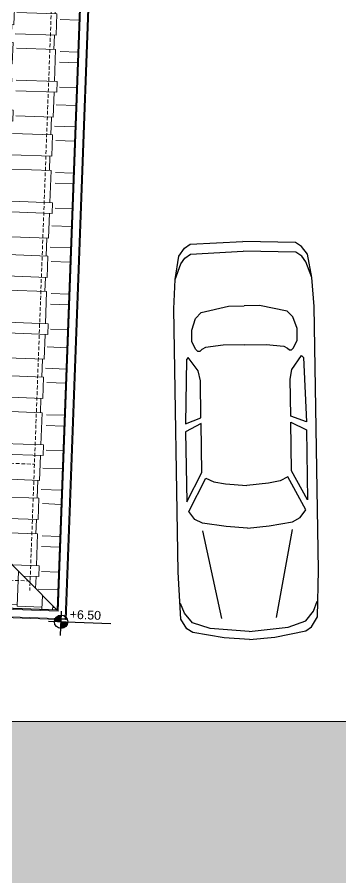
# Model space of a CAD drawing. Header units: centimetres. Extents: x 63871 to 181827, y -95930 to 42199.
# Drawn here: x 172996 to 173342, y 27340 to 28260 of the extents above; entities that cross this region are included whole.
import ezdxf

# ---------------------------------------------------------------- set-up
doc = ezdxf.new("R2010")
doc.units = ezdxf.units.CM
doc.linetypes.add('11-021_500-SatisOfisi_220512$0${ Diamond }', pattern=[12, 4, -2, 2, 2, -2])
for name, color, linetype, lineweight in [('A-WALL', 12, 'Continuous', 50), ('ARA SINIRLAR', 225, 'Continuous', 15), ('ARM_Pen_No__252', 8, 'Continuous', 18), ('İz DÜŞÜMÜ', 7, '11-021_500-SatisOfisi_220512$0${ Diamond }', 18), ('OLUK', 222, 'Continuous', 15), ('Çatı', 144, 'Continuous', 30)]:
    doc.layers.add(name, color=color, linetype=linetype, lineweight=lineweight)
for name, color, linetype in [('Bitirme - Duvar', 7, 'Continuous'), ('furn', 7, 'Continuous'), ('KOT', 171, 'Continuous')]:
    doc.layers.add(name, color=color, linetype=linetype)
doc.styles.add('Arial_1', font='Arial.ttf', dxfattribs={"height": 300})
doc.styles.add('MtXpl_Arial_Narrow_1', font='')
doc.styles.add('OLUŞTURULMUŞ_STİL_1', font='Arial.ttf')
doc.styles.get('MtXpl_Arial_Narrow_1').set_extended_font_data('Arial Narrow')

# ---------------------------------------------------------------- blocks, each defined once
blk = doc.blocks.new('02PCAR03')
at = {"color": 0, "linetype": 'ByBlock'}
for p, q in [((-170, 36), (-185, 35)), ((-35, 36), (-170, 36)), ((-11, 35), (-35, 36)), ((-197, 33), (-201, 30)), ((-185, 35), (-197, 33)), ((-193, 32), (-196, 30)), ((-185, 35), (-193, 32)), ((-144, 30), (-111, 31)), ((-111, 31), (-114, 23)), ((-111, 23), (-107, 31)), ((-107, 31), (-71, 31)), ((-71, 31), (-86, 23)), ((-14, 33), (-19, 35)), ((-9, 29), (-14, 33)), ((-6, 32), (-11, 35)), ((-4, 29), (-6, 32)), ((-203, 27), (-204, 0)), ((-201, 30), (-203, 27)), ((-198, 27), (-199, 0)), ((-196, 30), (-198, 27)), ((-159, 27), (-165, 25)), ((-153, 27), (-159, 27)), ((-149, 25), (-153, 27)), ((-145, 29), (-144, 30)), ((-138, 24), (-145, 29)), ((-66, 30), (-83, 21)), ((-62, 27), (-66, 30)), ((-60, 23), (-62, 27)), ((-6, 20), (-9, 29)), ((-1, 13), (-4, 29)), ((-165, 25), (-168, 22)), ((-148, 24), (-149, 25)), ((-149, 22), (-148, 23)), ((-148, 23), (-148, 24)), ((-133, 23), (-138, 24)), ((-114, 23), (-133, 23)), ((-86, 23), (-111, 23)), ((-58, 11), (-60, 23)), ((-11, 14), (-56, 23)), ((-168, 22), (-171, 8)), ((-151, 11), (-150, 20)), ((-150, 20), (-149, 22)), ((-83, 21), (-81, 17)), ((-4, 0), (-6, 20)), ((-81, 17), (-80, 11)), ((-151, 0), (-151, 11)), ((-80, 11), (-79, 0)), ((-57, 0), (-58, 11)), ((0, 0), (-1, 13)), ((-171, 8), (-171, 0)), ((-203, -27), (-204, 0)), ((-198, -27), (-199, 0)), ((-171, -8), (-171, 0)), ((-151, 0), (-151, -11)), ((-80, -11), (-79, 0)), ((-57, 0), (-58, -11)), ((-4, 0), (-6, -20)), ((0, 0), (-1, -13)), ((-168, -22), (-171, -8)), ((-151, -11), (-150, -20)), ((-81, -17), (-80, -11)), ((-58, -11), (-60, -23)), ((-1, -13), (-4, -29)), ((-83, -21), (-81, -17)), ((-11, -14), (-56, -23)), ((-165, -25), (-168, -22)), ((-150, -20), (-149, -22)), ((-149, -22), (-148, -23)), ((-66, -30), (-83, -21)), ((-6, -20), (-9, -29)), ((-159, -27), (-165, -25)), ((-149, -25), (-153, -27)), ((-148, -24), (-149, -25)), ((-148, -23), (-148, -24)), ((-138, -24), (-145, -29)), ((-133, -23), (-138, -24)), ((-114, -23), (-133, -23)), ((-111, -31), (-114, -23)), ((-86, -23), (-111, -23)), ((-111, -23), (-107, -31)), ((-71, -31), (-86, -23)), ((-60, -23), (-62, -27)), ((-201, -30), (-203, -27)), ((-197, -33), (-201, -30)), ((-196, -30), (-198, -27)), ((-193, -32), (-196, -30)), ((-153, -27), (-159, -27)), ((-145, -29), (-144, -30)), ((-144, -30), (-111, -31)), ((-62, -27), (-66, -30)), ((-9, -29), (-14, -33)), ((-4, -29), (-6, -32)), ((-185, -35), (-197, -33)), ((-185, -35), (-193, -32)), ((-170, -36), (-185, -35)), ((-107, -31), (-71, -31)), ((-11, -35), (-35, -36)), ((-14, -33), (-19, -35)), ((-6, -32), (-11, -35)), ((-35, -36), (-170, -36))]:
    blk.add_line(p, q, dxfattribs=at)
blk = doc.blocks.new('HRD')
at = {"layer": 'A-WALL', "lineweight": 53}
blk.add_line((154389.63, 35927.48), (154389.63, 35692.48), dxfattribs=at)
at = {"layer": 'Bitirme - Duvar', "color": 161, "linetype": 'Continuous', "lineweight": 25}
blk.add_line((154427.13, 35617.48), (154369.63, 35617.48), dxfattribs=at)
blk.add_circle((154437.36, 35617.48), 10.23, dxfattribs=at)
at = {"layer": 'İz DÜŞÜMÜ'}
blk.add_lwpolyline([(153819.63, 36347.48), (154419.63, 36347.49), (154419.63, 35292.49), (154159.63, 35292.49), (154159.63, 35357.48), (153819.63, 35357.48), (153819.63, 36347.48)], dxfattribs=at)
at = {"style": 'MtXpl_Arial_Narrow_1'}
blk.add_text('I.KAT İZ DÜŞÜMÜ', height=8.316, rotation=359.95698, dxfattribs=at).set_placement((154335.01, 35297.43))
at = {"layer": 'Bitirme - Duvar', "linetype": 'Continuous', "char_height": 10, "attachment_point": 7, "style": 'OLUŞTURULMUŞ_STİL_1'}
for s, insert, rotation in [('\\A1;150', (154394.56, 35623.32), 0), ('\\A1;P', (154443.49, 35615.16), 90)]:
    blk.add_mtext(s, dxfattribs=dict(at, insert=insert, rotation=rotation))
at = {"layer": 'Bitirme - Duvar', "linetype": 'Continuous', "insert": (154394.56, 35603.32), "char_height": 10, "width": 22.2306, "attachment_point": 7, "rotation": 0, "style": 'OLUŞTURULMUŞ_STİL_1'}
blk.add_mtext('\\A1;120', dxfattribs=at)
blk = doc.blocks.new('çatı planı')
blk.add_wipeout([(-680, -1060), (-680, 0), (0, 0), (0, -1125), (-340, -1125), (-340, -1060)]).dxf.layer = 'OLUK'
at = {"layer": 'KOT'}
h = blk.add_hatch(color=256, dxfattribs=at)
h.dxf.hatch_style = 1
h.paths.add_polyline_path([(-5.27, -1120.61, 0.402561), (-12.43, -1127.49), (-5.27, -1127.49)])
h = blk.add_hatch(color=256, dxfattribs=at)
h.dxf.hatch_style = 1
h.paths.add_polyline_path([(1.9, -1127.35, 0.009987), (1.89, -1127.07), (-5.27, -1127.07), (-5.27, -1134.52, 0.414214)])
at = {"layer": 'Çatı', "lineweight": 15}
h = blk.add_hatch(dxfattribs=at)
h.set_pattern_fill('AR-RSHKE', color=251, scale=0.15, angle=90)
h.set_pattern_definition([(90, (-196861.627, -36377.483), (-45.72, 97.155), [22.86, -19.05, 26.67, -11.43, 34.29, -15.24]), (90, (-196863.53, -36354.623), (-45.72, 97.155), [19.05, -72.39, 15.24, -22.86]), (90, (-196858.77, -36308.903), (-45.72, 97.155), [11.43, -118.11]), (180, (-196861.627, -36377.483), (-45.72, -32.385), [43.815, -139.065]), (180, (-196861.627, -36354.623), (-45.72, -32.385), [42.8625, -140.0175]), (180, (-196861.627, -36335.573), (-45.72, -32.385), [40.005, -142.875]), (180, (-196858.77, -36308.903), (-45.72, -32.385), [43.815, -139.065]), (180, (-196858.77, -36297.473), (-45.72, -32.385), [43.815, -139.065]), (180, (-196861.627, -36263.183), (-45.72, -32.385), [41.91, -140.97])])
h.paths.add_polyline_path([(-340, -720), (-170, -890), (-170, -890), (-170, -965), (-10, -1115), (-10, -10), (-340, -340)])
h = blk.add_hatch(dxfattribs=at)
h.set_pattern_fill('AR-RSHKE', color=251, scale=0.15)
h.set_pattern_definition([(0, (-196861.627, -36377.483), (97.155, 45.72), [22.86, -19.05, 26.67, -11.43, 34.29, -15.24]), (0, (-196838.767, -36375.58), (97.155, 45.72), [19.05, -72.39, 15.24, -22.86]), (0, (-196793.047, -36380.34), (97.155, 45.72), [11.43, -118.11]), (90, (-196861.627, -36377.483), (-32.385, 45.72), [43.815, -139.065]), (90, (-196838.767, -36377.483), (-32.385, 45.72), [42.8625, -140.0175]), (90, (-196819.717, -36377.483), (-32.385, 45.72), [40.005, -142.875]), (90, (-196793.047, -36380.34), (-32.385, 45.72), [43.815, -139.065]), (90, (-196781.617, -36380.34), (-32.385, 45.72), [43.815, -139.065]), (90, (-196747.327, -36377.483), (-32.385, 45.72), [41.91, -140.97])])
h.paths.add_polyline_path([(-330, -1115), (-10, -1115), (-170, -965)])
h.paths.add_polyline_path([(-282.78, -1087.79), (-282.75, -1046.71), (-297.98, -1046.7), (-298.02, -1087.78)], flags=24)
at = {"layer": 'İz DÜŞÜMÜ'}
blk.add_lwpolyline([(-300, -1020), (-300, -960), (-40, -960), (-40, -1085), (-300, -1085), (-300, -1020), (-640, -1020), (-640, -30), (-300, -30), (-300, -180), (-40, -180), (-40, -1095)], dxfattribs=at)
at = {"layer": 'KOT'}
for p, q in [((-5.27, -1142.16), (-5.27, -1116.09)), ((-18.92, -1127.07), (47.91, -1127.07))]:
    blk.add_line(p, q, dxfattribs=at)
blk.add_circle((-5.27, -1127.35), 7.17, dxfattribs=at)
at = {"layer": 'OLUK'}
for points in [[(-340, -1125), (-340, -1060), (-680, -1060), (-680, 0), (0, 0), (0, -1125)], [(-339, -1124), (-339, -1059), (-679, -1059), (-679, -1), (-1, -1), (-1, -1124)], [(-331, -1116), (-331, -1051), (-671, -1051), (-671, -9), (-9, -9), (-9, -1116)]]:
    blk.add_lwpolyline(points, close=True, dxfattribs=at)
at = {"layer": 'Çatı'}
blk.add_line((-170, -965), (-10, -1115), dxfattribs=at)
blk.add_lwpolyline([(-330, -1115), (-330, -1050), (-670, -1050), (-670, -10), (-10, -10), (-10, -1115)], close=True, dxfattribs=at)
at = {"layer": 'KOT', "insert": (20.46, -1114.27), "char_height": 9.45, "width": 57.6964, "attachment_point": 2, "line_spacing_factor": 0.941778, "style": 'Arial_1'}
blk.add_mtext('+6.50', dxfattribs=at)
blk = doc.blocks.new('VAZİYET PLANI')
at = {"layer": 'ARM_Pen_No__252'}
h = blk.add_hatch(dxfattribs=at)
h.set_pattern_fill('AR-HBONE', color=256, scale=0.51)
h.set_pattern_definition([(45, (-177951.86, -14930.114), (0, 73.27889), [155.448, -51.816]), (135, (-177915.22, -14893.474), (7e-15, 73.27889), [155.448, -51.816])])
h.paths.add_polyline_path([(-2120.17, 12277.21), (-2253.9, 9232.92), (-7195.09, 9337.4), (-6197.38, 12277.21)], flags=16)
h.paths.add_polyline_path([(-5125.36, 15515.8), (-2357.17, 23672.46), (-2865.8, 23896.02), (-7797.74, 9350.14), (-10518.2, 9407.66), (-10683.65, 8961.03), (623.37, 8722.42), (643.17, 9171.67), (-1702.89, 9221.27), (-1092.49, 23116.61), (-1633.57, 23354.42), (-1935.71, 15952.73), (-1958.71, 15952.73), (-1976.46, 15548.77)])
h.paths.add_polyline_path([(-1976.46, 15548.77), (-5125.36, 15515.8), (-6122.74, 12576.95), (-2107.01, 12576.95)])
at = {"layer": 'ARA SINIRLAR'}
blk.add_line((-2107.01, 12576.95), (-6122.74, 12576.95), dxfattribs=at)
at = {"rotation": 357.8731892381679}
blk.add_blockref('HRD', (-160565.27, -16810.39, 0), dxfattribs=at)
at = {"layer": 'furn', "linetype": 'Continuous', "xscale": 2.086125961570064, "yscale": 2.086125961570064, "zscale": 2.086125961570064, "rotation": 270.9296038315418}
blk.add_blockref('02PCAR03', (-4707.74, 12664.57), dxfattribs=at)
at = {"layer": 'OLUK', "rotation": 357.8731895439683}
blk.add_blockref('çatı planı', (-4862.02, 13809.83, 0), dxfattribs=at)

msp = doc.modelspace()

# ---------------------------------------------------------------- block references
at = {"layer": 'OLUK'}
msp.add_blockref('VAZİYET PLANI', (177951.86, 14930.11), dxfattribs=at)

doc.saveas('drawing.dxf')
